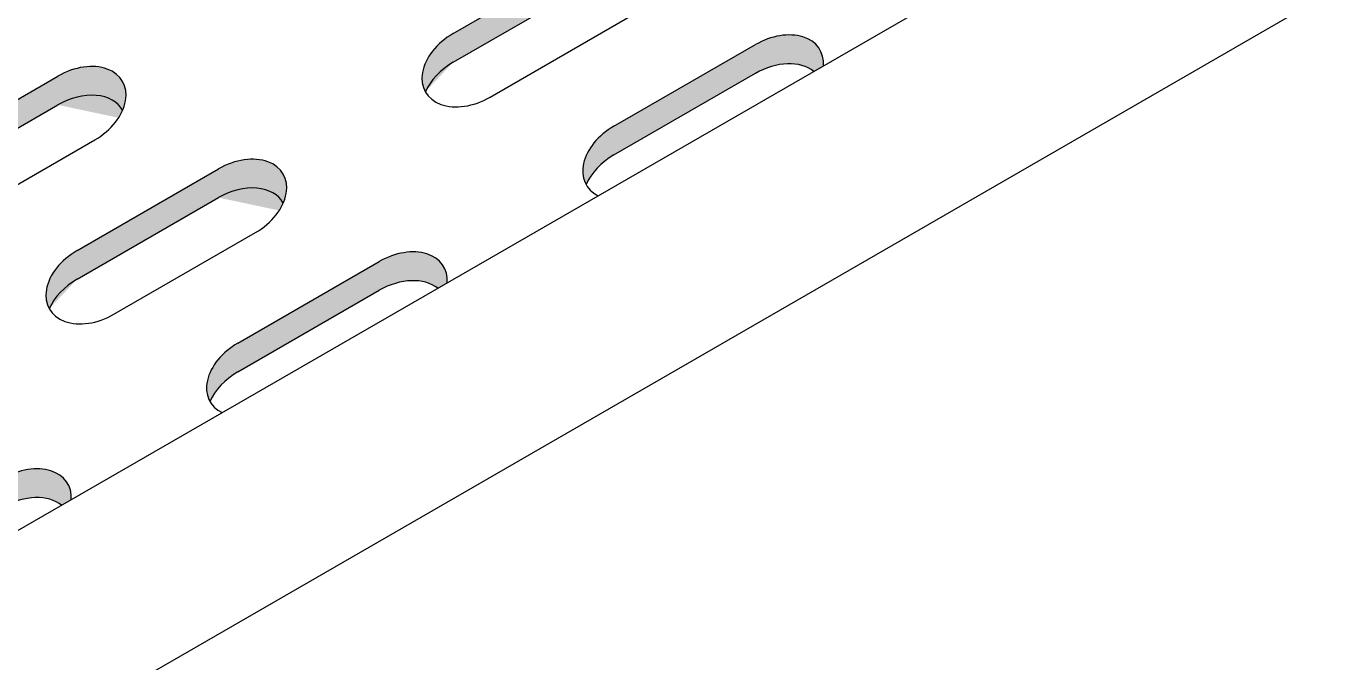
# Model space of a CAD drawing. Header units: millimetres. Extents: x 73539 to 164333, y 19300 to 40000.
# Drawn here: x 121298 to 122602, y 30463 to 31102 of the extents above; entities that cross this region are included whole.
import ezdxf

# ---------------------------------------------------------------- set-up
doc = ezdxf.new("R2010")
doc.units = ezdxf.units.MM

msp = doc.modelspace()

# ---------------------------------------------------------------- hatches: boundary and pattern name
h = msp.add_hatch()
h.set_pattern_fill('ANSI31', color=250, scale=5, angle=330, style=0)
h.set_pattern_definition([(15, (61424.906, -1722.277), (-4.1087523, 15.3340725), [])])
edge = h.paths.add_edge_path()
edge.add_ellipse((127837.2, 35476.5), major_axis=(-19.4, 33.6), ratio=0.56561, start_angle=180, end_angle=360)
edge.add_line((127817.9, 35510), (118959.2, 30395.5))
edge.add_ellipse((118966.4, 30354.9), major_axis=(-23, 39.9), ratio=0.56561, start_angle=212.6369, end_angle=327.3631, ccw=False)
edge.add_line((119000.8, 30330), (127856.6, 35442.9))
h = msp.add_hatch(color=250)
h.dxf.hatch_style = 1
edge = h.paths.add_edge_path()
edge.add_ellipse((121887.4, 31115.9), major_axis=(-46.4, -26.8), ratio=0.689985, start_angle=179.6182, end_angle=270, ccw=False)
edge.add_ellipse((121887.4, 31144.8), major_axis=(-46.4, -26.8), ratio=0.689985, start_angle=136.9407, end_angle=270)
edge.add_line((121868.9, 31176.8), (121726.8, 31094.8))
edge.add_ellipse((121745.3, 31062.8), major_axis=(-46.4, -26.8), ratio=0.689985, start_angle=270, end_angle=359.6182)
edge.add_ellipse((121745.3, 31033.9), major_axis=(-46.4, -26.8), ratio=0.689985, start_angle=270, end_angle=316.9407, ccw=False)
edge.add_line((121726.8, 31065.9), (121868.9, 31147.9))
h = msp.add_hatch(color=250)
h.dxf.hatch_style = 1
h.paths.add_polyline_path([(122089, 31056.8), (122098.7, 31062.3), (122098.7, 31062.8), (122098.7, 31064.3), (122098.7, 31065.7), (122098.7, 31067.1), (122098.5, 31068.5), (122098.3, 31069.9), (122098, 31071.2), (122097.7, 31072.6), (122097.3, 31073.9), (122096.8, 31075.1), (122096.3, 31076.4), (122095.7, 31077.6), (122095, 31078.7), (122094.3, 31079.9), (122093.5, 31081), (122092.7, 31082), (122091.8, 31083), (122090.8, 31084), (122089.8, 31085), (122088.8, 31085.8), (122087.6, 31086.7), (122086.5, 31087.5), (122085.3, 31088.2), (122084, 31088.9), (122082.7, 31089.6), (122081.3, 31090.2), (122079.9, 31090.8), (122078.5, 31091.3), (122077, 31091.7), (122075.5, 31092.1), (122074, 31092.4), (122072.4, 31092.7), (122070.8, 31093), (122069.1, 31093.1), (122067.5, 31093.3), (122065.8, 31093.3), (122064, 31093.4), (122062.3, 31093.3), (122060.6, 31093.2), (122058.8, 31093.1), (122057, 31092.9), (122055.2, 31092.6), (122053.4, 31092.3), (122051.6, 31091.9), (122049.8, 31091.5), (122048, 31091.1), (122046.2, 31090.5), (122044.4, 31090), (122042.6, 31089.3), (122040.8, 31088.7), (122039, 31087.9), (122037.2, 31087.2), (122035.5, 31086.4), (122033.7, 31085.5), (122032, 31084.6), (122030.3, 31083.6), (121888.2, 31001.6), (121887.1, 31000.9), (121886, 31000.2), (121884.9, 30999.5), (121883.8, 30998.8), (121882.7, 30998.1), (121881.6, 30997.3), (121880.6, 30996.6), (121879.5, 30995.8), (121878.5, 30995), (121877.5, 30994.2), (121876.5, 30993.3), (121875.6, 30992.5), (121874.6, 30991.6), (121873.7, 30990.7), (121872.8, 30989.9), (121871.9, 30989), (121871, 30988.1), (121870.2, 30987.1), (121869.4, 30986.2), (121868.6, 30985.3), (121867.8, 30984.3), (121867, 30983.3), (121866.3, 30982.4), (121865.6, 30981.4), (121864.9, 30980.4), (121864.3, 30979.4), (121863.6, 30978.4), (121863, 30977.4), (121862.4, 30976.4), (121861.9, 30975.4), (121861.4, 30974.4), (121860.9, 30973.4), (121860.4, 30972.4), (121860, 30971.4), (121859.5, 30970.3), (121859.1, 30969.3), (121858.8, 30968.3), (121858.5, 30967.3), (121858.2, 30966.3), (121857.9, 30965.3), (121857.6, 30964.2), (121857.4, 30963.2), (121857.2, 30962.2), (121857.1, 30961.2), (121856.9, 30960.2), (121856.8, 30959.2), (121856.8, 30958.2), (121856.7, 30957.3), (121856.7, 30956.3), (121856.8, 30955.3), (121856.8, 30954.4), (121856.9, 30953.4), (121857, 30952.5), (121857.1, 30951.6), (121857.3, 30950.7), (121857.5, 30949.7), (121857.7, 30948.9), (121858, 30948), (121858.3, 30947.1), (121858.6, 30946.3), (121859, 30945.4), (121859.3, 30944.6), (121859.7, 30943.8), (121860.2, 30943), (121860.4, 30943.5), (121860.6, 30944.1), (121860.9, 30944.6), (121861.2, 30945.1), (121861.4, 30945.6), (121861.7, 30946.2), (121862, 30946.7), (121862.3, 30947.2), (121862.6, 30947.8), (121862.9, 30948.3), (121863.2, 30948.8), (121863.5, 30949.3), (121863.8, 30949.9), (121864.1, 30950.4), (121864.5, 30950.9), (121864.8, 30951.4), (121865.2, 30951.9), (121865.5, 30952.4), (121865.9, 30953), (121866.3, 30953.5), (121866.7, 30954), (121867, 30954.5), (121867.4, 30955), (121867.8, 30955.5), (121868.2, 30956), (121868.7, 30956.5), (121869.1, 30957), (121869.5, 30957.5), (121869.9, 30958), (121870.4, 30958.4), (121870.8, 30958.9), (121871.3, 30959.4), (121871.7, 30959.9), (121872.2, 30960.4), (121872.6, 30960.8), (121873.1, 30961.3), (121873.6, 30961.8), (121874.1, 30962.2), (121874.5, 30962.7), (121875, 30963.1), (121875.5, 30963.6), (121876, 30964), (121876.5, 30964.5), (121877.1, 30964.9), (121877.6, 30965.3), (121878.1, 30965.8), (121878.6, 30966.2), (121879.2, 30966.6), (121879.7, 30967), (121880.2, 30967.4), (121880.8, 30967.8), (121881.3, 30968.2), (121881.9, 30968.6), (121882.4, 30969), (121883, 30969.4), (121883.6, 30969.8), (121884.1, 30970.2), (121884.7, 30970.6), (121885.3, 30970.9), (121885.9, 30971.3), (121886.4, 30971.7), (121887, 30972), (121887.6, 30972.4), (121888.2, 30972.7), (122030.3, 31054.8), (122031.5, 31055.4), (122032.6, 31056), (122033.8, 31056.7), (122035, 31057.2), (122036.1, 31057.8), (122037.3, 31058.4), (122038.5, 31058.9), (122039.8, 31059.4), (122041, 31059.9), (122042.2, 31060.3), (122043.4, 31060.8), (122044.6, 31061.2), (122045.9, 31061.6), (122047.1, 31061.9), (122048.3, 31062.3), (122049.6, 31062.6), (122050.8, 31062.9), (122052, 31063.2), (122053.2, 31063.4), (122054.5, 31063.6), (122055.7, 31063.8), (122056.9, 31064), (122058.1, 31064.1), (122059.3, 31064.3), (122060.5, 31064.4), (122061.7, 31064.4), (122062.9, 31064.5), (122064.1, 31064.5), (122065.2, 31064.5), (122066.4, 31064.5), (122067.6, 31064.4), (122068.7, 31064.3), (122069.8, 31064.2), (122070.9, 31064.1), (122072, 31063.9), (122073.1, 31063.7), (122074.2, 31063.5), (122075.2, 31063.3), (122076.3, 31063), (122077.3, 31062.8), (122078.3, 31062.5), (122079.3, 31062.1), (122080.2, 31061.8), (122081.2, 31061.4), (122082.1, 31061), (122083, 31060.6), (122083.9, 31060.1), (122084.8, 31059.7), (122085.6, 31059.2), (122086.4, 31058.6), (122087.2, 31058.1), (122088, 31057.6), (122088.8, 31057)])
h = msp.add_hatch(color=250)
h.dxf.hatch_style = 1
edge = h.paths.add_edge_path()
edge.add_ellipse((121348.2, 30991), major_axis=(-46.4, -26.8), ratio=0.689985, start_angle=179.6182, end_angle=270, ccw=False)
edge.add_ellipse((121348.2, 31019.9), major_axis=(-46.4, -26.8), ratio=0.689985, start_angle=136.9407, end_angle=270)
edge.add_line((121329.7, 31051.9), (121187.6, 30969.9))
edge.add_ellipse((121206.1, 30937.8), major_axis=(-46.4, -26.8), ratio=0.689985, start_angle=270, end_angle=359.6182)
edge.add_ellipse((121206.1, 30909), major_axis=(-46.4, -26.8), ratio=0.689985, start_angle=270, end_angle=316.9407, ccw=False)
edge.add_line((121187.6, 30941), (121329.7, 31023))
h = msp.add_hatch(color=250)
h.dxf.hatch_style = 1
edge = h.paths.add_edge_path()
edge.add_ellipse((121509.6, 30897.8), major_axis=(-46.4, -26.8), ratio=0.689985, start_angle=179.6182, end_angle=270, ccw=False)
edge.add_ellipse((121509.6, 30926.7), major_axis=(-46.4, -26.8), ratio=0.689985, start_angle=136.9407, end_angle=270)
edge.add_line((121491.1, 30958.7), (121349, 30876.7))
edge.add_ellipse((121367.5, 30844.6), major_axis=(-46.4, -26.8), ratio=0.689985, start_angle=270, end_angle=359.6182)
edge.add_ellipse((121367.5, 30815.8), major_axis=(-46.4, -26.8), ratio=0.689985, start_angle=270, end_angle=316.9407, ccw=False)
edge.add_line((121349, 30847.8), (121491.1, 30929.8))
h = msp.add_hatch(color=250)
h.dxf.hatch_style = 1
h.paths.add_polyline_path([(121711.3, 30838.6), (121720.9, 30844.2), (121720.9, 30844.7), (121721, 30846.2), (121721, 30847.6), (121720.9, 30849), (121720.7, 30850.4), (121720.5, 30851.8), (121720.2, 30853.1), (121719.9, 30854.5), (121719.5, 30855.8), (121719, 30857), (121718.5, 30858.3), (121717.9, 30859.5), (121717.2, 30860.6), (121716.5, 30861.8), (121715.7, 30862.9), (121714.9, 30863.9), (121714, 30864.9), (121713.1, 30865.9), (121712, 30866.8), (121711, 30867.7), (121709.9, 30868.6), (121708.7, 30869.4), (121707.5, 30870.1), (121706.2, 30870.8), (121704.9, 30871.5), (121703.6, 30872.1), (121702.2, 30872.6), (121700.7, 30873.1), (121699.3, 30873.6), (121697.7, 30874), (121696.2, 30874.3), (121694.6, 30874.6), (121693, 30874.9), (121691.4, 30875), (121689.7, 30875.2), (121688, 30875.2), (121686.3, 30875.3), (121684.5, 30875.2), (121682.8, 30875.1), (121681, 30875), (121679.2, 30874.8), (121677.4, 30874.5), (121675.6, 30874.2), (121673.8, 30873.8), (121672, 30873.4), (121670.2, 30872.9), (121668.4, 30872.4), (121666.6, 30871.9), (121664.8, 30871.2), (121663, 30870.6), (121661.2, 30869.8), (121659.4, 30869.1), (121657.7, 30868.2), (121655.9, 30867.4), (121654.2, 30866.5), (121652.5, 30865.5), (121510.4, 30783.5), (121509.3, 30782.8), (121508.2, 30782.1), (121507.1, 30781.4), (121506, 30780.7), (121504.9, 30780), (121503.8, 30779.2), (121502.8, 30778.5), (121501.8, 30777.7), (121500.7, 30776.9), (121499.8, 30776), (121498.8, 30775.2), (121497.8, 30774.4), (121496.9, 30773.5), (121495.9, 30772.6), (121495, 30771.7), (121494.1, 30770.9), (121493.3, 30769.9), (121492.4, 30769), (121491.6, 30768.1), (121490.8, 30767.1), (121490, 30766.2), (121489.3, 30765.2), (121488.5, 30764.3), (121487.8, 30763.3), (121487.2, 30762.3), (121486.5, 30761.3), (121485.9, 30760.3), (121485.3, 30759.3), (121484.7, 30758.3), (121484.1, 30757.3), (121483.6, 30756.3), (121483.1, 30755.3), (121482.6, 30754.3), (121482.2, 30753.3), (121481.8, 30752.2), (121481.4, 30751.2), (121481, 30750.2), (121480.7, 30749.2), (121480.4, 30748.2), (121480.1, 30747.1), (121479.9, 30746.1), (121479.6, 30745.1), (121479.5, 30744.1), (121479.3, 30743.1), (121479.2, 30742.1), (121479.1, 30741.1), (121479, 30740.1), (121479, 30739.2), (121479, 30738.2), (121479, 30737.2), (121479, 30736.3), (121479.1, 30735.3), (121479.2, 30734.4), (121479.4, 30733.5), (121479.5, 30732.5), (121479.7, 30731.6), (121480, 30730.7), (121480.2, 30729.9), (121480.5, 30729), (121480.8, 30728.1), (121481.2, 30727.3), (121481.6, 30726.5), (121482, 30725.7), (121482.4, 30724.9), (121482.6, 30725.4), (121482.9, 30725.9), (121483.1, 30726.5), (121483.4, 30727), (121483.6, 30727.5), (121483.9, 30728.1), (121484.2, 30728.6), (121484.5, 30729.1), (121484.8, 30729.7), (121485.1, 30730.2), (121485.4, 30730.7), (121485.7, 30731.2), (121486, 30731.8), (121486.4, 30732.3), (121486.7, 30732.8), (121487.1, 30733.3), (121487.4, 30733.8), (121487.8, 30734.3), (121488.1, 30734.9), (121488.5, 30735.4), (121488.9, 30735.9), (121489.3, 30736.4), (121489.7, 30736.9), (121490.1, 30737.4), (121490.5, 30737.9), (121490.9, 30738.4), (121491.3, 30738.9), (121491.7, 30739.4), (121492.2, 30739.8), (121492.6, 30740.3), (121493, 30740.8), (121493.5, 30741.3), (121493.9, 30741.8), (121494.4, 30742.2), (121494.9, 30742.7), (121495.3, 30743.2), (121495.8, 30743.6), (121496.3, 30744.1), (121496.8, 30744.6), (121497.3, 30745), (121497.8, 30745.5), (121498.3, 30745.9), (121498.8, 30746.3), (121499.3, 30746.8), (121499.8, 30747.2), (121500.3, 30747.6), (121500.8, 30748.1), (121501.4, 30748.5), (121501.9, 30748.9), (121502.5, 30749.3), (121503, 30749.7), (121503.5, 30750.1), (121504.1, 30750.5), (121504.7, 30750.9), (121505.2, 30751.3), (121505.8, 30751.7), (121506.4, 30752.1), (121506.9, 30752.5), (121507.5, 30752.8), (121508.1, 30753.2), (121508.7, 30753.6), (121509.2, 30753.9), (121509.8, 30754.3), (121510.4, 30754.6), (121652.5, 30836.7), (121653.7, 30837.3), (121654.8, 30837.9), (121656, 30838.5), (121657.2, 30839.1), (121658.4, 30839.7), (121659.6, 30840.3), (121660.8, 30840.8), (121662, 30841.3), (121663.2, 30841.8), (121664.4, 30842.2), (121665.6, 30842.7), (121666.9, 30843.1), (121668.1, 30843.5), (121669.3, 30843.8), (121670.5, 30844.2), (121671.8, 30844.5), (121673, 30844.8), (121674.2, 30845.1), (121675.5, 30845.3), (121676.7, 30845.5), (121677.9, 30845.7), (121679.1, 30845.9), (121680.3, 30846), (121681.6, 30846.2), (121682.8, 30846.3), (121683.9, 30846.3), (121685.1, 30846.4), (121686.3, 30846.4), (121687.5, 30846.4), (121688.6, 30846.3), (121689.8, 30846.3), (121690.9, 30846.2), (121692, 30846.1), (121693.1, 30846), (121694.2, 30845.8), (121695.3, 30845.6), (121696.4, 30845.4), (121697.4, 30845.2), (121698.5, 30844.9), (121699.5, 30844.7), (121700.5, 30844.3), (121701.5, 30844), (121702.5, 30843.7), (121703.4, 30843.3), (121704.3, 30842.9), (121705.2, 30842.5), (121706.1, 30842), (121707, 30841.5), (121707.8, 30841.1), (121708.7, 30840.5), (121709.5, 30840), (121710.2, 30839.4), (121711, 30838.9)])
h = msp.add_hatch(color=250)
h.dxf.hatch_style = 1
h.paths.add_polyline_path([(121333.5, 30620.5), (121343.1, 30626.1), (121343.1, 30626.6), (121343.2, 30628.1), (121343.2, 30629.5), (121343.1, 30630.9), (121343, 30632.3), (121342.7, 30633.7), (121342.5, 30635), (121342.1, 30636.3), (121341.7, 30637.6), (121341.2, 30638.9), (121340.7, 30640.1), (121340.1, 30641.4), (121339.5, 30642.5), (121338.7, 30643.7), (121338, 30644.8), (121337.1, 30645.8), (121336.2, 30646.8), (121335.3, 30647.8), (121334.3, 30648.7), (121333.2, 30649.6), (121332.1, 30650.5), (121330.9, 30651.3), (121329.7, 30652), (121328.5, 30652.7), (121327.1, 30653.4), (121325.8, 30654), (121324.4, 30654.5), (121323, 30655), (121321.5, 30655.5), (121320, 30655.9), (121318.4, 30656.2), (121316.8, 30656.5), (121315.2, 30656.7), (121313.6, 30656.9), (121311.9, 30657.1), (121310.2, 30657.1), (121308.5, 30657.1), (121306.8, 30657.1), (121305, 30657), (121303.2, 30656.9), (121301.5, 30656.7), (121299.7, 30656.4), (121297.9, 30656.1), (121296.1, 30655.7), (121294.2, 30655.3), (121292.4, 30654.8), (121290.6, 30654.3), (121288.8, 30653.7), (121287, 30653.1), (121285.2, 30652.4), (121283.4, 30651.7), (121281.7, 30651), (121279.9, 30650.1), (121278.2, 30649.3), (121276.4, 30648.4), (121274.8, 30647.4), (121132.7, 30565.4), (121131.5, 30564.7), (121130.4, 30564), (121129.3, 30563.3), (121128.2, 30562.6), (121127.1, 30561.9), (121126.1, 30561.1), (121125, 30560.3), (121124, 30559.6), (121123, 30558.8), (121122, 30557.9), (121121, 30557.1), (121120, 30556.3), (121119.1, 30555.4), (121118.2, 30554.5), (121117.2, 30553.6), (121116.4, 30552.7), (121115.5, 30551.8), (121114.7, 30550.9), (121113.8, 30550), (121113, 30549), (121112.3, 30548.1), (121111.5, 30547.1), (121110.8, 30546.2), (121110.1, 30545.2), (121109.4, 30544.2), (121108.7, 30543.2), (121108.1, 30542.2), (121107.5, 30541.2), (121106.9, 30540.2), (121106.3, 30539.2), (121105.8, 30538.2), (121105.3, 30537.2), (121104.8, 30536.2), (121104.4, 30535.1), (121104, 30534.1), (121103.6, 30533.1), (121103.2, 30532.1), (121102.9, 30531.1), (121102.6, 30530.1), (121102.3, 30529), (121102.1, 30528), (121101.9, 30527), (121101.7, 30526), (121101.5, 30525), (121101.4, 30524), (121101.3, 30523), (121101.2, 30522), (121101.2, 30521), (121101.2, 30520.1), (121101.2, 30519.1), (121101.3, 30518.2), (121101.3, 30517.2), (121101.5, 30516.3), (121101.6, 30515.3), (121101.8, 30514.4), (121102, 30513.5), (121102.2, 30512.6), (121102.5, 30511.8), (121102.7, 30510.9), (121103.1, 30510), (121103.4, 30509.2), (121103.8, 30508.4), (121104.2, 30507.6), (121104.6, 30506.8), (121104.8, 30507.3), (121105.1, 30507.8), (121105.3, 30508.4), (121105.6, 30508.9), (121105.9, 30509.4), (121106.1, 30510), (121106.4, 30510.5), (121106.7, 30511), (121107, 30511.5), (121107.3, 30512.1), (121107.6, 30512.6), (121107.9, 30513.1), (121108.3, 30513.6), (121108.6, 30514.2), (121108.9, 30514.7), (121109.3, 30515.2), (121109.6, 30515.7), (121110, 30516.2), (121110.4, 30516.7), (121110.7, 30517.3), (121111.1, 30517.8), (121111.5, 30518.3), (121111.9, 30518.8), (121112.3, 30519.3), (121112.7, 30519.8), (121113.1, 30520.3), (121113.5, 30520.8), (121113.9, 30521.2), (121114.4, 30521.7), (121114.8, 30522.2), (121115.3, 30522.7), (121115.7, 30523.2), (121116.2, 30523.7), (121116.6, 30524.1), (121117.1, 30524.6), (121117.5, 30525.1), (121118, 30525.5), (121118.5, 30526), (121119, 30526.4), (121119.5, 30526.9), (121120, 30527.4), (121120.5, 30527.8), (121121, 30528.2), (121121.5, 30528.7), (121122, 30529.1), (121122.5, 30529.5), (121123.1, 30530), (121123.6, 30530.4), (121124.1, 30530.8), (121124.7, 30531.2), (121125.2, 30531.6), (121125.8, 30532), (121126.3, 30532.4), (121126.9, 30532.8), (121127.4, 30533.2), (121128, 30533.6), (121128.6, 30534), (121129.1, 30534.4), (121129.7, 30534.7), (121130.3, 30535.1), (121130.9, 30535.5), (121131.5, 30535.8), (121132.1, 30536.2), (121132.7, 30536.5), (121274.8, 30618.5), (121275.9, 30619.2), (121277.1, 30619.8), (121278.2, 30620.4), (121279.4, 30621), (121280.6, 30621.6), (121281.8, 30622.1), (121283, 30622.7), (121284.2, 30623.2), (121285.4, 30623.7), (121286.6, 30624.1), (121287.9, 30624.6), (121289.1, 30625), (121290.3, 30625.4), (121291.5, 30625.7), (121292.8, 30626.1), (121294, 30626.4), (121295.2, 30626.7), (121296.5, 30626.9), (121297.7, 30627.2), (121298.9, 30627.4), (121300.1, 30627.6), (121301.4, 30627.8), (121302.6, 30627.9), (121303.8, 30628), (121305, 30628.1), (121306.2, 30628.2), (121307.4, 30628.3), (121308.5, 30628.3), (121309.7, 30628.3), (121310.9, 30628.2), (121312, 30628.2), (121313.1, 30628.1), (121314.3, 30628), (121315.4, 30627.9), (121316.5, 30627.7), (121317.6, 30627.5), (121318.6, 30627.3), (121319.7, 30627.1), (121320.7, 30626.8), (121321.7, 30626.5), (121322.7, 30626.2), (121323.7, 30625.9), (121324.7, 30625.6), (121325.6, 30625.2), (121326.6, 30624.8), (121327.5, 30624.4), (121328.4, 30623.9), (121329.2, 30623.4), (121330.1, 30622.9), (121330.9, 30622.4), (121331.7, 30621.9), (121332.5, 30621.3), (121333.2, 30620.8)])

# ---------------------------------------------------------------- linework, layer by layer
for p, q in [((120854.4, 30344), (128364.3, 34679.8)), ((121045.2, 30233.8), (128555, 34569.6))]:
    msp.add_line(p, q)
at = {"color": 250}
for p, q in [((121726.8, 31094.8), (121868.9, 31176.8)), ((121726.8, 31065.9), (121868.9, 31147.9)), ((121763.8, 31030.7), (121905.9, 31112.8)), ((121888.2, 31001.6), (122030.3, 31083.6)), ((121187.6, 30969.9), (121329.7, 31051.9)), ((121888.2, 30972.7), (122030.3, 31054.8)), ((121187.6, 30941), (121329.7, 31023)), ((121224.6, 30905.8), (121366.7, 30987.8)), ((121349, 30876.7), (121491.1, 30958.7)), ((121349, 30847.8), (121491.1, 30929.8)), ((121386, 30812.6), (121528.1, 30894.7)), ((121510.4, 30783.5), (121652.5, 30865.5)), ((121510.4, 30754.6), (121652.5, 30836.7))]:
    msp.add_line(p, q, dxfattribs=at)
for centre, start_param, end_param in [((121745.3, 31062.8), 4.712389, 7.853982), ((122048.8, 31051.6), 2.704283, 4.712389), ((121348.2, 31019.9), 1.570796, 4.712389), ((121745.3, 31033.9), 4.712389, 5.531659), ((122048.8, 31022.7), 3.396946, 4.712389), ((121348.2, 30991), 3.13493, 4.712389), ((121906.7, 30969.6), 4.712389, 6.720495), ((121509.6, 30926.7), 1.570796, 4.712389), ((121906.7, 30940.7), 4.712389, 5.531659), ((121509.6, 30897.8), 3.13493, 4.712389), ((121367.5, 30844.6), 4.712389, 7.853982), ((121671, 30833.5), 2.704283, 4.712389), ((121367.5, 30815.8), 4.712389, 5.531659), ((121671, 30804.6), 3.396946, 4.712389), ((121528.9, 30751.5), 4.712389, 6.720495), ((121528.9, 30722.6), 4.712389, 5.531659), ((121293.2, 30615.4), 2.704283, 4.712389), ((121293.2, 30586.5), 3.396946, 4.712389)]:
    msp.add_ellipse(centre, major_axis=(-46.4, -26.8), ratio=0.689985, start_param=start_param, end_param=end_param, dxfattribs=at)

doc.saveas('drawing.dxf')
